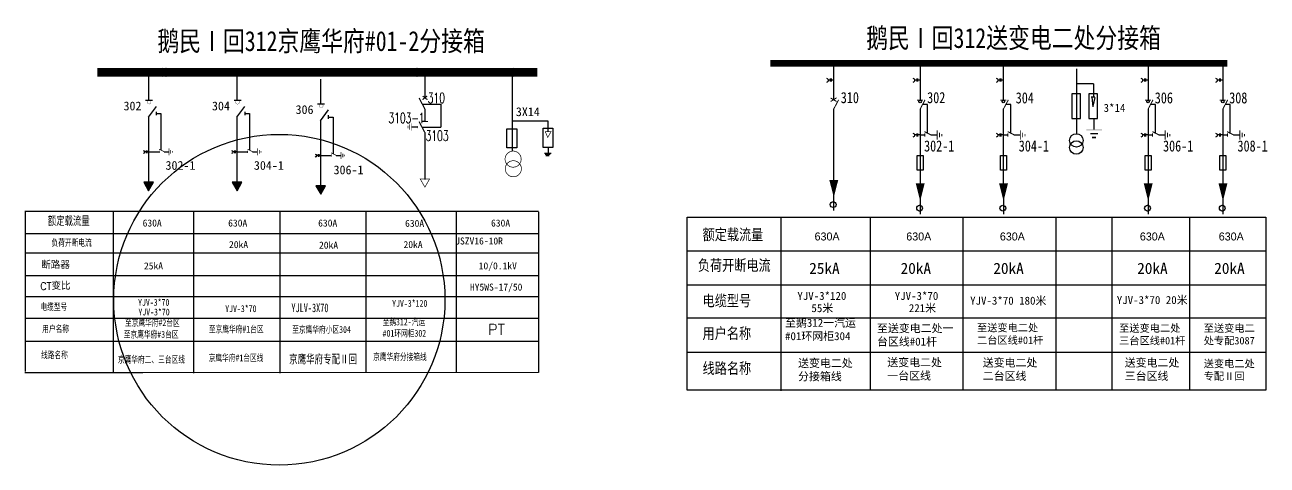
# Model space of a CAD drawing. Header units: millimetres. Extents: x 786 to 1392, y 1724 to 1977.
# Drawn here: x 1101.4 to 1391.9, y 1872.6 to 1975.7 of the extents above; entities that cross this region are included whole.
import ezdxf

# ---------------------------------------------------------------- set-up
doc = ezdxf.new("R2010")
doc.units = ezdxf.units.MM
doc.layers.add('1', color=7, linetype='Continuous')
doc.layers.add('2', color=7, linetype='Continuous')
doc.styles.add('DXFS', font='', dxfattribs={"width": 0.7})
doc.styles.add('HZ', font='complex', dxfattribs={"width": 0.75, "bigfont": 'hztxt'})
doc.styles.add('ST', font='', dxfattribs={"width": 0.8})
doc.styles.add('字体', font='', dxfattribs={"height": 2.5})
doc.styles.add('宋体', font='txt.shx', dxfattribs={"width": 0.85, "height": 2.8, "bigfont": 'gbcbig.shx'})
doc.styles.get('DXFS').set_extended_font_data('SimSun')
doc.styles.get('ST').set_extended_font_data('SimSun')
doc.styles.get('字体').set_extended_font_data('SimSun')

# ---------------------------------------------------------------- blocks, each defined once
blk = doc.blocks.new('JD')
for points in [[(-2, 0.2), (-2, -0.2), (2, 0.2), (2, -0.2)], [(1, -1.2), (1, -0.8), (-1, -1.2), (-1, -0.8)], [(-0.5, -1.8), (-0.5, -2.2), (0.5, -1.8), (0.5, -2.2)]]:
    blk.add_trace(points)

msp = doc.modelspace()

# ---------------------------------------------------------------- hatches: boundary and pattern name
for points in [[(1130.35, 1936.86), (1131.48, 1938.82), (1129.22, 1938.82)], [(1151.03, 1936.86), (1152.16, 1938.82), (1149.9, 1938.82)], [(1170.58, 1936.01), (1171.71, 1937.97), (1169.45, 1937.97)]]:
    msp.add_hatch(color=7).paths.add_polyline_path(points)

# ---------------------------------------------------------------- linework, layer by layer
at = {"color": 7}
for p, q in [((1130.39, 1958.23), (1130.39, 1963.82)), ((1151.06, 1958.23), (1151.06, 1963.82)), ((1170.61, 1957.38), (1170.61, 1962.97))]:
    msp.add_line(p, q, dxfattribs=at)
for p, q in [((1194.94, 1963.76), (1194.94, 1958.49)), ((1129.64, 1958.04), (1131.27, 1958.04)), ((1150.32, 1958.04), (1151.95, 1958.04)), ((1132.13, 1955.35), (1132.13, 1954.5)), ((1132.15, 1954.92), (1133.23, 1954.92)), ((1133.23, 1954.92), (1133.23, 1946.35)), ((1152.81, 1955.35), (1152.81, 1954.5)), ((1152.82, 1954.92), (1153.91, 1954.92)), ((1153.91, 1954.92), (1153.91, 1946.35)), ((1169.86, 1957.19), (1171.5, 1957.19)), ((1194.34, 1957.1), (1198.67, 1957.1)), ((1194.94, 1955.96), (1194.94, 1953.07)), ((1198.67, 1957.1), (1198.67, 1951.73)), ((1172.35, 1954.5), (1172.35, 1953.65)), ((1172.37, 1954.07), (1173.46, 1954.07)), ((1173.46, 1954.07), (1173.46, 1945.5)), ((1351.33, 1953.6), (1351.33, 1951.15)), ((1193.28, 1951.73), (1191.82, 1951.73)), ((1194.26, 1951.73), (1198.67, 1951.73)), ((1194.94, 1950.44), (1194.94, 1939.49)), ((1130.35, 1945.96), (1132.84, 1945.96)), ((1133.94, 1945.98), (1135.08, 1945.98)), ((1151.03, 1945.96), (1153.52, 1945.96)), ((1154.62, 1945.98), (1155.76, 1945.98)), ((1170.58, 1945.11), (1173.07, 1945.11)), ((1174.16, 1945.13), (1175.31, 1945.13)), ((1256.24, 1899.09), (1391.57, 1899.09))]:
    msp.add_line(p, q)
at = {"color": 0}
for p, q in [((1215.33, 1963.86), (1215.33, 1946.09)), ((1130.28, 1954.08), (1130.28, 1938.48)), ((1150.95, 1954.08), (1150.95, 1938.48)), ((1170.5, 1953.23), (1170.5, 1937.63)), ((1122.04, 1932.04), (1122.04, 1894.23)), ((1140.85, 1931.83), (1140.85, 1894.18)), ((1101.4, 1926.84), (1116.43, 1926.84)), ((1116.36, 1926.84), (1129.04, 1926.84)), ((1126.54, 1926.84), (1221.5, 1926.84)), ((1101.4, 1922.28), (1116.37, 1922.28)), ((1116.29, 1922.28), (1128.97, 1922.28)), ((1128.76, 1922.28), (1221.5, 1922.28)), ((1101.4, 1912.06), (1116.26, 1912.06)), ((1116.19, 1912.06), (1128.86, 1912.06)), ((1128.65, 1912.06), (1221.5, 1912.06))]:
    msp.add_line(p, q, dxfattribs=at)
at = {"linetype": 'Continuous'}
for p, q in [((1347.26, 1965.4), (1347.26, 1950.28)), ((1351.25, 1961.89), (1347.26, 1961.89)), ((1351.25, 1961.89), (1351.24, 1958.77)), ((1351.61, 1958.71), (1350.75, 1958.71)), ((1350.87, 1958.71), (1351.12, 1956.49)), ((1351.61, 1958.65), (1351.12, 1956.62)), ((1256.24, 1890.17), (1256.24, 1930.66)), ((1256.24, 1930.66), (1391.57, 1930.66)), ((1278.19, 1930.49), (1278.19, 1890.04)), ((1299.03, 1930.62), (1299.03, 1890.17)), ((1320.72, 1930.62), (1320.72, 1890.17)), ((1342.43, 1930.57), (1342.43, 1890.17)), ((1355.58, 1930.66), (1355.58, 1890.17)), ((1373.67, 1930.66), (1373.67, 1890.17)), ((1391.57, 1930.66), (1391.57, 1890.17)), ((1256.25, 1922.78), (1391.57, 1922.78)), ((1256.25, 1914.79), (1391.57, 1914.79)), ((1256.25, 1907.09), (1391.57, 1907.09)), ((1391.57, 1890.17), (1256.24, 1890.17))]:
    msp.add_line(p, q, dxfattribs=at)
at = {"color": 0, "linetype": 'Continuous'}
for p, q in [((1215.34, 1953.23), (1223.7, 1953.23)), ((1223.7, 1953.23), (1223.7, 1950.73)), ((1223.72, 1946.98), (1223.72, 1945.51)), ((1224.43, 1945.54), (1222.88, 1945.54)), ((1224.22, 1945.31), (1223.07, 1945.31)), ((1224, 1945), (1223.25, 1945))]:
    msp.add_line(p, q, dxfattribs=at)
for points, const_width in [([(1118.33, 1964.58), (1221.22, 1964.58)], 2), ([(1129.64, 1958.04), (1131.27, 1958.04)], 0.139), ([(1150.32, 1958.04), (1151.95, 1958.04)], 0.139), ([(1194.94, 1955.96), (1193.58, 1958.55)], 0.273), ([(1195.45, 1959.01), (1194.36, 1958.15)], 0.273), ([(1194.43, 1959.01), (1195.52, 1958.15)], 0.273), ([(1169.86, 1957.19), (1171.5, 1957.19)], 0.139), ([(1190.99, 1952.04), (1190.99, 1951.45)], 0.119), ([(1191.38, 1952.41), (1191.38, 1951.12)], 0.119), ([(1191.81, 1952.6), (1191.81, 1950.93)], 0.119), ([(1193.28, 1952.03), (1193.28, 1951.44)], 0.119), ([(1194.94, 1950.44), (1193.58, 1953.02)], 0.273), ([(1195.64, 1953.05), (1194.25, 1953.1)], 0.273), ([(1132.79, 1946.57), (1134.01, 1945.96)], 0.182), ([(1132.84, 1946.24), (1132.84, 1945.68)], 0.182), ([(1153.47, 1946.57), (1154.69, 1945.96)], 0.182), ([(1153.52, 1946.24), (1153.52, 1945.68)], 0.182), ([(1173.02, 1945.72), (1174.23, 1945.11)], 0.182), ([(1173.07, 1945.39), (1173.07, 1944.83)], 0.182)]:
    msp.add_lwpolyline(points, dxfattribs=dict(const_width=const_width))
for points, const_width in [([(1130, 1957.59, 1), (1130.9, 1957.59, 1)], 0.0695), ([(1150.67, 1957.59, 1), (1151.58, 1957.59, 1)], 0.0695), ([(1170.22, 1956.74, 1), (1171.13, 1956.74, 1)], 0.0695), ([(1217.45, 1944.24, -1), (1213.68, 1944.24, -1)], 0.159), ([(1217.5, 1941.99, -1), (1213.73, 1941.99, -1)], 0.159)]:
    msp.add_lwpolyline(points, format="xyb", close=True, dxfattribs=dict(const_width=const_width))
at = {"linetype": 'Continuous'}
for points in [[(1348.22, 1959.56), (1346.2, 1959.56), (1346.2, 1953.79), (1348.22, 1953.79)], [(1352.23, 1959.56), (1350.21, 1959.56), (1350.21, 1953.79), (1352.23, 1953.79)]]:
    msp.add_lwpolyline(points, close=True, dxfattribs=at)
at = {"color": 0, "linetype": 'Continuous'}
for points in [[(1214.12, 1951.36), (1216.41, 1951.36), (1216.41, 1946.88), (1214.12, 1946.88)], [(1222.56, 1951.46), (1224.85, 1951.46), (1224.85, 1946.98), (1222.56, 1946.98)]]:
    msp.add_lwpolyline(points, close=True, dxfattribs=at)
at = {"color": 0, "const_width": 0.153}
for points in [[(1223.09, 1950.67), (1223.66, 1949.33), (1224.43, 1950.67)], [(1193.84, 1939.61), (1194.94, 1937.69), (1196.04, 1939.61)]]:
    msp.add_lwpolyline(points, close=True, dxfattribs=at)
for points in [[(1129.03, 1946.28, -0.877934), (1129.04, 1945.54)], [(1149.71, 1946.28, -0.877934), (1149.72, 1945.54)], [(1169.26, 1945.43, -0.877934), (1169.27, 1944.69)]]:
    msp.add_lwpolyline(points, format="xyb")
for points in [[(1129.74, 1946.23), (1129.74, 1945.67)], [(1129.91, 1946.23), (1129.91, 1945.67)], [(1150.42, 1946.23), (1150.42, 1945.67)], [(1150.59, 1946.23), (1150.59, 1945.67)], [(1129.74, 1945.97), (1129.36, 1945.97)], [(1130.35, 1945.97), (1129.91, 1945.97)], [(1150.42, 1945.97), (1150.03, 1945.97)], [(1151.03, 1945.97), (1150.59, 1945.97)], [(1169.97, 1945.12), (1169.58, 1945.12)], [(1169.97, 1945.37), (1169.97, 1944.82)], [(1170.14, 1945.37), (1170.14, 1944.82)], [(1170.58, 1945.12), (1170.14, 1945.12)]]:
    msp.add_lwpolyline(points)
at = {"color": 0}
for points in [[(1310.03, 1945.13), (1311.42, 1945.13), (1311.42, 1941.7), (1310.03, 1941.7)], [(1329.51, 1945.13), (1330.89, 1945.13), (1330.89, 1941.7), (1329.51, 1941.7)], [(1363.34, 1945.13), (1364.72, 1945.13), (1364.72, 1941.7), (1363.34, 1941.7)], [(1380.81, 1945.13), (1382.19, 1945.13), (1382.19, 1941.7), (1380.81, 1941.7)]]:
    msp.add_lwpolyline(points, close=True, dxfattribs=at)
at = {"color": 7}
for points in [[(1130.35, 1936.86), (1131.48, 1938.82), (1129.22, 1938.82)], [(1151.03, 1936.86), (1152.16, 1938.82), (1149.9, 1938.82)], [(1170.58, 1936.01), (1171.71, 1937.97), (1169.45, 1937.97)]]:
    msp.add_lwpolyline(points, close=True, dxfattribs=at)
for centre in [(1133.58, 1964.55), (1134.2, 1964.55), (1134.44, 1964.55), (1193.06, 1964.55), (1193.15, 1964.55), (1215.66, 1964.55)]:
    msp.add_circle(centre, 0.996)
at = {"color": 1}
msp.add_circle((1160.9, 1911.33), 38.71, dxfattribs=at)
at = {"linetype": 'Continuous'}
for centre in [(1347.26, 1948.63), (1347.26, 1946.97)]:
    msp.add_circle(centre, 1.57, dxfattribs=at)
for points in [[(1353.23, 1951.3), (1353.23, 1950.93), (1349.58, 1951.3), (1349.58, 1950.93)], [(1350.49, 1950.02), (1350.49, 1950.38), (1352.31, 1950.02), (1352.31, 1950.38)], [(1351.86, 1949.47), (1351.86, 1949.11), (1350.95, 1949.47), (1350.95, 1949.11)]]:
    msp.add_trace(points)
at = {"layer": '1'}
for p, q in [((1290.5, 1965.94), (1290.5, 1958.1)), ((1310.71, 1965.94), (1310.71, 1958.1)), ((1330.18, 1965.94), (1330.18, 1958.1)), ((1364.01, 1965.94), (1364.01, 1958.1)), ((1381.48, 1965.94), (1381.48, 1958.1)), ((1290.5, 1955.98), (1290.5, 1937.84)), ((1310.71, 1955.98), (1310.71, 1937.76)), ((1330.18, 1955.98), (1330.18, 1937.76)), ((1364.01, 1955.98), (1364.01, 1937.76)), ((1381.48, 1955.98), (1381.48, 1937.76)), ((1310.71, 1949.9), (1311.79, 1949.9)), ((1313.2, 1949.93), (1314.67, 1949.93)), ((1330.18, 1949.9), (1331.26, 1949.9)), ((1332.67, 1949.93), (1334.14, 1949.93)), ((1364.01, 1949.9), (1365.09, 1949.9)), ((1366.5, 1949.93), (1367.97, 1949.93)), ((1381.48, 1949.9), (1382.56, 1949.9)), ((1383.97, 1949.93), (1385.44, 1949.93)), ((1290.51, 1936.92), (1290.51, 1932.22)), ((1310.71, 1936.09), (1310.71, 1931.39)), ((1330.19, 1936.09), (1330.19, 1931.39)), ((1364.01, 1936.09), (1364.01, 1931.39)), ((1381.49, 1936.09), (1381.49, 1931.39))]:
    msp.add_line(p, q, dxfattribs=at)
for points, const_width in [([(1275.68, 1966.7), (1382.59, 1966.7)], 1.56), ([(1289.81, 1957.73), (1291.19, 1958.59)], 0.234), ([(1289.81, 1958.54), (1291.19, 1957.73)], 0.234), ([(1290.5, 1955.92), (1291.67, 1958.13)], 0.234), ([(1310.02, 1958.07), (1311.4, 1958.07)], 0.234), ([(1310.71, 1955.92), (1311.88, 1958.13)], 0.234), ([(1329.49, 1958.07), (1330.87, 1958.07)], 0.234), ([(1330.18, 1955.92), (1331.35, 1958.13)], 0.234), ([(1363.32, 1958.07), (1364.7, 1958.07)], 0.234), ([(1364.01, 1955.92), (1365.18, 1958.13)], 0.234), ([(1380.79, 1958.07), (1382.17, 1958.07)], 0.234), ([(1381.48, 1955.92), (1382.65, 1958.13)], 0.234), ([(1311.73, 1950.68), (1313.29, 1949.9)], 0.234), ([(1311.79, 1950.26), (1311.79, 1949.54)], 0.234), ([(1331.2, 1950.68), (1332.76, 1949.9)], 0.234), ([(1331.26, 1950.26), (1331.26, 1949.54)], 0.234), ([(1365.03, 1950.68), (1366.59, 1949.9)], 0.234), ([(1365.09, 1950.26), (1365.09, 1949.54)], 0.234), ([(1382.5, 1950.68), (1384.06, 1949.9)], 0.234), ([(1382.56, 1950.26), (1382.56, 1949.54)], 0.234)]:
    msp.add_lwpolyline(points, dxfattribs=dict(at, const_width=const_width))
for points, format in [([(1288.8, 1963.16, -0.877934), (1288.82, 1962.21)], "xyb"), ([(1309.01, 1963.16, -0.877934), (1309.03, 1962.21)], "xyb"), ([(1328.48, 1963.16, -0.877934), (1328.5, 1962.21)], "xyb"), ([(1362.31, 1963.16, -0.877934), (1362.33, 1962.21)], "xyb"), ([(1379.78, 1963.16, -0.877934), (1379.8, 1962.21)], "xyb"), ([(1309.01, 1950.31, -0.877934), (1309.03, 1949.37)], "xyb"), ([(1328.48, 1950.31, -0.877934), (1328.5, 1949.37)], "xyb"), ([(1362.31, 1950.31, -0.877934), (1362.33, 1949.37)], "xyb"), ([(1379.78, 1950.31, -0.877934), (1379.8, 1949.37)], "xyb"), ([(1129.03, 1946.29, -0.877934), (1129.04, 1945.55)], "xyb"), ([(1149.71, 1946.29, -0.877934), (1149.72, 1945.55)], "xyb"), ([(1169.25, 1945.44, -0.877934), (1169.27, 1944.7)], "xyb"), ([(1290.54, 1939.38, 2.08, 0, 0), (1290.54, 1935.25, 0, 0, 0)], "xyseb"), ([(1310.75, 1938.55, 2.08, 0, 0), (1310.75, 1934.42, 0, 0, 0)], "xyseb"), ([(1330.23, 1938.55, 2.08, 0, 0), (1330.23, 1934.42, 0, 0, 0)], "xyseb"), ([(1364.05, 1938.55, 2.08, 0, 0), (1364.05, 1934.42, 0, 0, 0)], "xyseb"), ([(1381.53, 1938.55, 2.08, 0, 0), (1381.53, 1934.42, 0, 0, 0)], "xyseb")]:
    msp.add_lwpolyline(points, format=format, dxfattribs=at)
for points in [[(1289.71, 1962.76), (1289.22, 1962.76)], [(1289.71, 1963.09), (1289.71, 1962.38)], [(1289.93, 1963.09), (1289.93, 1962.38)], [(1290.5, 1962.76), (1289.93, 1962.76)], [(1309.92, 1962.76), (1309.43, 1962.76)], [(1309.92, 1963.09), (1309.92, 1962.38)], [(1310.14, 1963.09), (1310.14, 1962.38)], [(1310.7, 1962.76), (1310.14, 1962.76)], [(1329.4, 1962.76), (1328.9, 1962.76)], [(1329.4, 1963.09), (1329.4, 1962.38)], [(1329.62, 1963.09), (1329.62, 1962.38)], [(1330.18, 1962.76), (1329.62, 1962.76)], [(1363.22, 1962.76), (1362.73, 1962.76)], [(1363.22, 1963.09), (1363.22, 1962.38)], [(1363.44, 1963.09), (1363.44, 1962.38)], [(1364, 1962.76), (1363.44, 1962.76)], [(1380.69, 1962.76), (1380.2, 1962.76)], [(1380.69, 1963.09), (1380.69, 1962.38)], [(1380.91, 1963.09), (1380.91, 1962.38)], [(1381.48, 1962.76), (1380.91, 1962.76)], [(1312.45, 1950.25), (1312.45, 1957), (1311.28, 1957)], [(1331.92, 1950.25), (1331.92, 1957), (1330.76, 1957)], [(1365.75, 1950.25), (1365.75, 1957), (1364.58, 1957)], [(1383.22, 1950.25), (1383.22, 1957), (1382.05, 1957)], [(1309.92, 1949.91), (1309.43, 1949.91)], [(1309.92, 1950.24), (1309.92, 1949.53)], [(1310.14, 1950.24), (1310.14, 1949.53)], [(1310.7, 1949.91), (1310.14, 1949.91)], [(1329.4, 1949.91), (1328.9, 1949.91)], [(1329.4, 1950.24), (1329.4, 1949.53)], [(1329.62, 1950.24), (1329.62, 1949.53)], [(1330.18, 1949.91), (1329.62, 1949.91)], [(1363.22, 1949.91), (1362.73, 1949.91)], [(1363.22, 1950.24), (1363.22, 1949.53)], [(1363.44, 1950.24), (1363.44, 1949.53)], [(1364, 1949.91), (1363.44, 1949.91)], [(1380.69, 1949.91), (1380.2, 1949.91)], [(1380.69, 1950.24), (1380.69, 1949.53)], [(1380.91, 1950.24), (1380.91, 1949.53)], [(1381.48, 1949.91), (1380.91, 1949.91)]]:
    msp.add_lwpolyline(points, dxfattribs=at)
for centre, radius in [((1310.71, 1957.74), 0.3), ((1330.18, 1957.74), 0.3), ((1364.01, 1957.74), 0.3), ((1381.48, 1957.74), 0.3), ((1290.39, 1933.59), 0.676), ((1310.6, 1932.77), 0.676), ((1330.07, 1932.77), 0.676), ((1363.9, 1932.77), 0.676), ((1381.37, 1932.77), 0.676)]:
    msp.add_circle(centre, radius, dxfattribs=at)
at = {"layer": '2'}
for p, q in [((1130.28, 1954.08), (1132.16, 1956.6)), ((1150.95, 1954.08), (1152.84, 1956.6)), ((1170.5, 1953.23), (1172.39, 1955.75)), ((1101.4, 1932.04), (1116.37, 1932.04)), ((1101.5, 1932.04), (1101.5, 1894.58)), ((1116.29, 1932.04), (1128.97, 1932.04)), ((1128.76, 1932.04), (1221.5, 1932.04)), ((1161.01, 1932.01), (1161.01, 1894.18)), ((1181.16, 1931.88), (1181.16, 1894.42)), ((1202.24, 1931.88), (1202.24, 1894.3)), ((1221.5, 1931.9), (1221.5, 1894.32)), ((1101.4, 1917.02), (1126.36, 1917.02)), ((1115.98, 1917.02), (1128.66, 1917.02)), ((1128.44, 1917.02), (1221.5, 1917.02)), ((1101.4, 1907.01), (1221.5, 1907.01)), ((1116.37, 1901.55), (1101.4, 1901.55)), ((1128.97, 1901.55), (1116.29, 1901.55)), ((1221.5, 1901.55), (1128.76, 1901.55)), ((1116.37, 1894.23), (1101.4, 1894.23)), ((1128.97, 1894.23), (1116.29, 1894.23)), ((1221.5, 1894.32), (1128.76, 1894.23))]:
    msp.add_line(p, q, dxfattribs=at)

# ---------------------------------------------------------------- block references
at = {"xscale": 0.4250017950198526, "yscale": 0.4250017950198526, "zscale": 0.4250017950949055, "rotation": 90}
for p in [(1135.1, 1945.95), (1155.78, 1945.95), (1175.32, 1945.1)]:
    msp.add_blockref('JD', p, dxfattribs=at)
at = {"layer": '1', "xscale": 0.5459999999031879, "yscale": 0.5459999999031879, "zscale": 0.546, "rotation": 90}
for p in [(1314.69, 1949.89), (1334.16, 1949.89), (1367.99, 1949.89), (1385.46, 1949.89)]:
    msp.add_blockref('JD', p, dxfattribs=at)

# ---------------------------------------------------------------- texts
at = {"style": '宋体', "width": 0.65}
for s, p in [('310', (1195.61, 1957.37)), ('3103-1', (1186.42, 1952.67)), ('3103', (1195.11, 1948.52))]:
    msp.add_text(s, height=2.403, dxfattribs=at).set_placement(p)
at = {"color": 0}
for s, height, p in [('302', 2.055, (1124.47, 1955.66)), ('304', 2.055, (1145.15, 1955.66)), ('306', 2.055, (1164.7, 1954.81)), ('3X14', 2.055, (1216.21, 1954.31)), ('302-1', 2.055, (1134.29, 1941.75)), ('304-1', 2.055, (1154.96, 1941.75)), ('306-1', 2.055, (1173.58, 1940.7)), ('630A', 1.639, (1128.94, 1928.47)), ('630A', 1.639, (1148.94, 1928.47)), ('630A', 1.639, (1169.98, 1928.47)), ('630A', 1.639, (1190.3, 1928.4)), ('630A', 1.639, (1210.4, 1928.47)), ('JSZV16-10R', 1.639, (1202.03, 1924.27)), ('20kA', 1.639, (1149.14, 1923.43)), ('20kA', 1.639, (1170.18, 1923.3)), ('20kA', 1.639, (1189.94, 1923.43)), ('25kA', 1.639, (1129.25, 1918.43)), ('10/0.1kV', 1.639, (1207.52, 1918.45)), ('HY5WS-17/50', 1.6394, (1205.47, 1913.48))]:
    msp.add_text(s, height=height, dxfattribs=at).set_placement(p)
msp.add_text('3*14', height=1.875).set_placement((1353.62, 1955.3))
at = {"color": 0, "style": 'HZ'}
for s, p in [('断路器', (1105.2, 1918.6)), ('CT变比', (1104.99, 1913.69))]:
    msp.add_text(s, height=1.661, dxfattribs=at).set_placement(p)
at = {"style": 'HZ'}
msp.add_text('PT', height=2.5, dxfattribs=at).set_placement((1209.7, 1903.09))
at = {"color": 1, "attachment_point": 1, "style": 'DXFS'}
for s, insert, char_height, width in [('{\\C256;额定载流量}', (1106.76, 1930.82), 2, 12.1505), ('{\\C256;负荷开断电流}', (1107.63, 1925.51), 1.6, 12.7449), ('{\\C256;YJV-3*70}', (1127.87, 1911.52), 1.6, 9.0963), ('{\\C256;YJV-3*120}', (1187.28, 1911.28), 1.6, 9.0963), ('{\\C256;电缆型号}', (1105.04, 1910.5), 1.6, 8.563), ('{\\C256;YJV-3*70}', (1127.95, 1909.26), 1.6, 9.0963), ('{\\C256;YJV-3*70}', (1148.25, 1910.05), 1.6, 9.0963), ('{\\C256;用户名称}', (1105.46, 1905.34), 1.6, 8.563), ('{\\C256;至京鹰华府#2台区}', (1124.81, 1906.78), 1.6, 13.9167), ('{\\C256;至京鹰华府#1台区}', (1144.43, 1905.26), 1.6, 13.9167), ('{\\C256;至鹅312-汽运#01环网柜302}', (1185.05, 1906.95), 1.6, 11.2235), ('{\\C256;至京鹰华府#3台区}', (1124.53, 1904.04), 1.6, 13.9167), ('{\\C256;至京鹰华府小区304}', (1163.91, 1905.18), 1.6, 13.9167), ('{\\C256;线路名称}', (1105.19, 1899.23), 1.6, 8.563), ('{\\C256;京鹰华府二、三台区线}', (1123.15, 1898.17), 1.6, 16.336), ('{\\C256;京鹰华府#1台区线}', (1144.38, 1898.55), 1.6, 13.9167), ('{\\C256;京鹰华府分接箱线}', (1182.82, 1898.8), 1.6, 13.7239)]:
    msp.add_mtext(s, dxfattribs=dict(at, insert=insert, char_height=char_height, width=width))
at = {"linetype": 'Continuous', "attachment_point": 1, "style": '字体'}
for s, insert, char_height, width in [('{\\f\uffbfﾬￌﾣﾤ_GB2312|b0|i0|c134|p49;630A}', (1286.05, 1927.08), 1.8715, 14.7835), ('{\\f\uffbfﾬￌﾣﾤ_GB2312|b0|i0|c134|p49;630A}', (1307.49, 1927.08), 1.8715, 14.7835), ('{\\f\uffbfﾬￌﾣﾤ_GB2312|b0|i0|c134|p49;630A}', (1329.37, 1927.08), 1.8715, 14.7835), ('{\\f\uffbfﾬￌﾣﾤ_GB2312|b0|i0|c134|p49;630A}', (1362.1, 1927.08), 1.8715, 14.7835), ('{\\f\uffbfﾬￌﾣﾤ_GB2312|b0|i0|c134|p49;630A}', (1380.55, 1927.08), 1.8715, 14.7835), ('YJV-3*120', (1282.02, 1913.17), 1.872, 10.0239), ('YJV-3*70', (1304.79, 1913.17), 1.872, 10.0239), ('YJV-3*70 180米', (1322.42, 1912.06), 1.8715, 25.1088), ('YJV-3*70 20米', (1356.71, 1912.21), 1.8715, 25.1088), ('55{\\fKaiTi_GB2312|b0|i0|c134|p32;米}', (1285.31, 1910.31), 1.8715, 10.0239), ('221{\\fKaiTi_GB2312|b0|i0|c134|p32;米}', (1308.09, 1910.31), 1.8715, 10.0239), ('至鹅312一汽运#01环网柜304', (1279.14, 1906.87), 1.8715, 19.8125), ('至送变电二处一台区线#01杆', (1300.64, 1905.59), 1.8715, 18.5576), ('至送变电二处二台区线#01杆', (1324.02, 1905.66), 1.7504, 16.6019), ('至送变电二处三台区线#01杆', (1357.25, 1905.56), 1.7504, 16.6019), ('至送变电二处专配3087', (1377.03, 1905.56), 1.7504, 12.703), ('送变电二处分接箱线', (1282.2, 1897.45), 1.872, 13.5194), ('送变电二处一台区线', (1303.05, 1897.62), 1.872, 14.07), ('送变电二处二台区线', (1325.37, 1897.55), 1.872, 14.074), ('送变电二处三台区线', (1358.56, 1897.55), 1.872, 14.074), ('送变电二处专配Ⅱ回', (1377.03, 1897.25), 1.75, 12.703)]:
    msp.add_mtext(s, dxfattribs=dict(at, insert=insert, char_height=char_height, width=width))
at = {"color": 1, "char_height": 4.3616, "width": 51.1029, "attachment_point": 1}
for s, insert in [('{\\fSimSun|b0|i0|c134|p2;\\H0.6x;\\C7;25kA}', (1284.79, 1919.99)), ('{\\fSimSun|b0|i0|c134|p2;\\H0.6x;\\C7;20kA}', (1306.16, 1919.99)), ('{\\fSimSun|b0|i0|c134|p2;\\H0.6x;\\C7;20kA}', (1327.84, 1919.99)), ('{\\fSimSun|b0|i0|c134|p2;\\H0.6x;\\C7;20kA}', (1361.48, 1919.99)), ('{\\fSimSun|b0|i0|c134|p2;\\H0.6x;\\C7;20kA}', (1379.49, 1919.99))]:
    msp.add_mtext(s, dxfattribs=dict(at, insert=insert))
at = {"layer": '1'}
for s, height, style, width, p in [('鹅民Ⅰ回312送变电二处分接箱', 4.68, 'ST', 0.8, (1298.11, 1970.26)), ('鹅民Ⅰ回312京鹰华府#01-2分接箱', 4.68, 'ST', 0.8, (1132.4, 1969.54)), ('310', 2.6, 'ST', 0.8, (1292.17, 1957.35)), ('302', 2.6, 'ST', 0.8, (1312.37, 1957.35)), ('304', 2.6, 'ST', 0.8, (1333.08, 1957.29)), ('306', 2.6, 'ST', 0.8, (1365.59, 1957.29)), ('308', 2.6, 'ST', 0.8, (1382.99, 1957.29)), ('302-1', 2.6, 'ST', 0.8, (1311.65, 1946.03)), ('304-1', 2.6, 'ST', 0.8, (1333.79, 1946.03)), ('306-1', 2.6, 'ST', 0.8, (1367.52, 1946.03)), ('308-1', 2.6, 'ST', 0.8, (1384.93, 1946.03)), ('额定载流量', 2.6, 'ST', 0.8, (1259.87, 1925.3)), ('负荷开断电流', 2.6, 'ST', 0.8, (1258.75, 1918.11)), ('电缆型号', 2.6, 'ST', 0.8, (1259.87, 1909.82)), ('YJLV-3X70', 2.023, 'DXFS', 0.7, (1163.72, 1908.44)), ('用户名称', 2.6, 'ST', 0.8, (1259.87, 1902.17)), ('京鹰华府专配Ⅱ回', 2.023, 'DXFS', 0.7, (1163.2, 1896.44)), ('线路名称', 2.6, 'ST', 0.8, (1259.87, 1894.01))]:
    msp.add_text(s, height=height, dxfattribs=dict(at, style=style, width=width)).set_placement(p)

doc.saveas('drawing.dxf')
